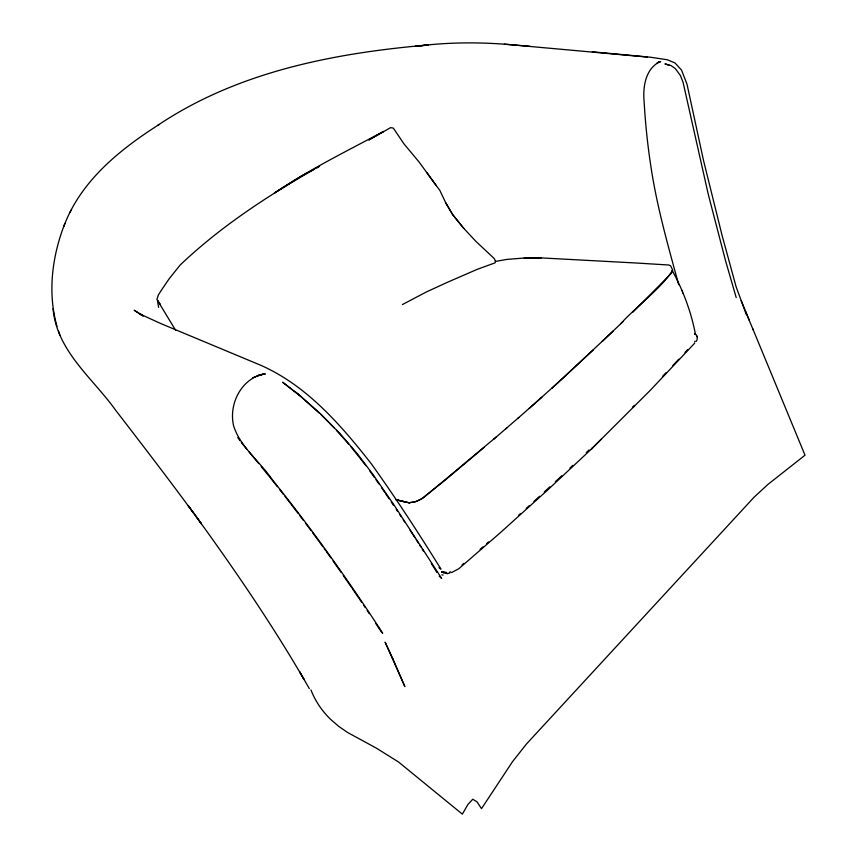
<?xml version="1.0" encoding="UTF-8"?>
<svg xmlns="http://www.w3.org/2000/svg" width="857" height="857" viewBox="0 0 857 857"><rect width="100%" height="100%" fill="white"/><g stroke="black" fill="none" stroke-linecap="round" stroke-linejoin="round"><path stroke-width="1.29" d="M157.506 300.743L158.62 307.406M63.654 226.88C80.258 181.363 119.541 149.707 159.156 124.479M64.896 223.441C52.17 255.782 47.349 292.601 57.001 326.367M69.899 212.515L71.549 209.536M696.195 341.407C698.176 339.008 697.309 334.851 694.556 333.427M694.716 343.143L650.559 390.031L591.373 449.089L547.023 490.579L500.531 532.529L458.741 568.78L451.521 572.583M684.979 352.516L687.668 349.602M678.851 359.104L674.555 363.7A1405.523 364.118 -31.9 0 1 672.852 365.51M601.164 439.309L591.373 449.089L593.462 447.022M632.702 312.312L671.459 273.222L672.638 269.923L670.592 265.777L668.814 265.006L635.894 262.992L541.185 257.903L524.173 258.043L507.023 259.382L495.357 261.428M623.039 321.589L602.203 341.429M620.843 323.635C635.498 307.202 661.915 287.716 672.306 270.641C683.179 290.555 691.256 312.141 695.477 334.444L694.845 333.759M613.301 330.931L562.417 378.644L529.283 408.393M593.451 349.774L551.747 388.392M541.795 397.273L517.628 418.559M480.134 549.326L482.962 546.852M486.744 543.552L488.629 541.903M505.737 428.832L518.839 417.455M493.653 439.255L506.98 427.718M496.192 437.027L423.551 497.692L416.234 501.495L408.96 502.823M461.977 565.009L463.905 563.36M483.98 447.483L445.158 480.134L420.937 499.32L414.917 501.881L409.1 502.77L396.18 499.738L409.303 502.845M157.763 125.326C237.7 71.634 334.069 53.08 428.393 44.971L415.238 46.396C445.715 42.347 476.546 41.982 507.173 44.403L647.239 57.055M313.448 169.654L301.632 175.942L274.797 192.793C309.377 169.536 346.774 151.078 383.465 131.507L368.789 140.002L390.588 127.65L393.342 128.1L403.979 143.88L419.03 161.952L436.331 185.68L432.839 181.041M315.815 168.39L318.172 167.136M315.055 168.797C267.138 196.221 220.099 226.923 180.045 265.145L169.108 278.857L161.63 289.827L158.363 294.969L156.906 299.404L175.685 330.384M317.326 167.576L319.607 166.365M402.415 304.556L426.272 292.012L447.365 282.317L477.36 269.291L495.1 262.831L495.464 261.192L494.307 258.632L475.849 241.31L463.83 228.433L452.689 214.679L445.876 203.055L452.7 214.679L463.841 228.487M252.601 377.787L262.735 374.209L257.443 375.677L258.75 375.312C239.071 382.854 228.851 406.122 233.672 426.1C240.624 447.558 260.196 461.709 272.547 479.995C311.927 529.08 348.424 580.435 382.715 633.194L381.997 632.498M657.201 62.818L660.651 61.608L658.133 62.475L659.408 61.94C645.246 69.299 642.782 87.296 644.121 101.651C645.375 123.654 647.656 145.604 651.041 167.372C657.019 207.19 668.181 245.938 678.68 284.728M658.133 62.475L658.969 62.175M449.871 572.947L447.3 573.708L443.337 572.497M541.185 257.903L524.173 258.043M504.409 44.189L529.755 46.267M592.337 51.806L650.024 57.173L667.282 59.744L675.027 62.989L681.519 70.07L687.025 84.265L703.533 160.516L722.087 235.407L736.056 286.592L746.254 314.412M443.273 572.048L446.776 572.605L441.858 572.133M441.869 574.833L443.101 575.068M395.988 499.76L404.322 501.848M669.596 65.4L664.946 63.857L671.052 65.603L675.273 68.549L680.447 75.566L683.093 82.411L708.289 194.4L725.525 260.657L736.206 297.561M142.53 315.805L134.142 310.213L143.451 315.869L139.755 313.93L160.848 323.592L260.935 365.35C306.795 385.629 340.925 424.965 371.252 463.723C395.784 497.971 418.805 533.333 440.959 569.123L438.988 567.709M439.213 576.161L441.623 578.357L394.166 505.223L373.684 475.464L357.615 454.114L340.047 433.674L320.947 414.263L300.314 395.934L282.692 382.254L299.843 395.698L319.607 413.32M300.314 395.934L295.794 392.238M321.193 414.831L328.21 421.73M328.97 422.512L334.262 427.986M336.501 430.364L348.735 444.076M246.773 449.089L241.374 442.512M350.824 446.54L365.939 465.683M249.194 451.982L258.782 463.616M261.16 466.519L268.198 475.217M268.98 476.171L271.294 479.063M272.065 480.027L275.14 483.884M436.245 185.562L439.823 190.372L445.919 203.141M275.9 484.837L277.422 486.765M279.703 489.647L283.474 494.446M284.963 496.353L290.169 503.059M290.909 504.012L298.225 513.557M299.671 515.453L303.271 520.21M305.424 523.07L311.08 530.654M312.494 532.551L318.75 541.067M193.896 513.472L188.219 505.673L201.406 523.745C173.521 485.512 144.747 447.943 115.824 410.482C92.717 378.023 56.841 351.306 53.048 308.659M158.727 301.9L157.87 300.732M319.447 542.01L322.875 546.734M195.867 516.193C234.229 569.027 271.144 622.996 304.031 679.419L299.522 671.631L309.334 688.632M324.235 548.619L325.596 550.505M369.892 471.082L374.466 477.531M326.281 551.447L330.834 557.843M237.753 437.563L239.906 440.584M333.052 560.981L341.118 572.433M426.818 172.503L432.999 181.266M343.293 575.54L351.895 587.956M375.955 479.663L378.912 483.916M381.847 488.169L384.772 492.411M385.489 493.471L389.099 498.774M352.602 588.984L358.922 598.24M391.253 501.945L393.395 505.105M359.619 599.268L361.686 602.342M363.764 605.417L365.146 607.463M380.326 630.377L381.333 631.877M396.234 509.326L397.637 511.436M399.748 514.586L401.151 516.685M367.225 610.57L369.303 613.687M159.295 302.746L160.409 304.417M403.229 519.835L404.622 521.934M375.891 623.628L379.822 629.627M410.117 530.312L412.153 533.44M412.838 534.489L414.863 537.618M416.213 539.696L418.216 542.824M419.544 544.902L420.883 546.98M422.201 549.048L423.529 551.126M431.339 563.542L433.685 567.27M436.92 572.519L434.21 568.137M745.59 311.637L753.324 330.138M749.297 320.314L741.209 300.636M752.8 328.831L805.012 455.196L767.797 484.537L754.16 497.114L526.444 744.026L512.475 761.723L481.505 808.633L476.963 801.798L472.743 799.227L467.922 804.477L462.341 814.15L398.526 761.991L376.159 748.022L347.556 732.478L338.697 726.329L330.995 719.709A240.485 138.181 -24.9 0 1 310.973 689.939M681.872 290.309L682.151 290.984M683.04 293.126L683.318 293.812M697.073 336.737L696.666 335.708M58.501 330.931L59.861 335.173M665.964 372.784A1405.523 364.118 -31.9 0 1 662.472 376.448M634.341 405.361A1405.523 364.118 -31.9 0 1 632.455 407.257M589.059 449.914A1405.523 364.118 -31.9 0 1 586.231 452.625M572.84 465.362A1405.523 364.118 -31.9 0 1 569.916 468.104M561.742 475.774A1405.523 364.118 -31.9 0 1 555.357 481.72M549.83 486.84A1405.523 364.118 -31.9 0 1 544.259 491.982M539.567 496.278A1405.523 364.118 -31.9 0 1 533.89 501.463M529.123 505.801A1405.523 364.118 -31.9 0 1 526.241 508.405M520.445 513.643A1405.523 364.118 -31.9 0 1 518.496 515.389M695.07 341.215A11.098 5.099 -19.8 0 1 694.62 341.9M450.675 571.908A12.041 6.524 -26.7 0 1 449.411 572.208M264.063 374.177L259.585 375.012L265.37 373.952L264.063 374.177M444.033 572.68L441.548 572.015L444.033 572.68M392.902 658.872L385.104 642.129L404.868 686.607L392.902 658.872M695.509 334.455L695.241 333.855L695.477 334.444M672.531 271.198L672.338 270.544L672.413 271.144"/></g></svg>
